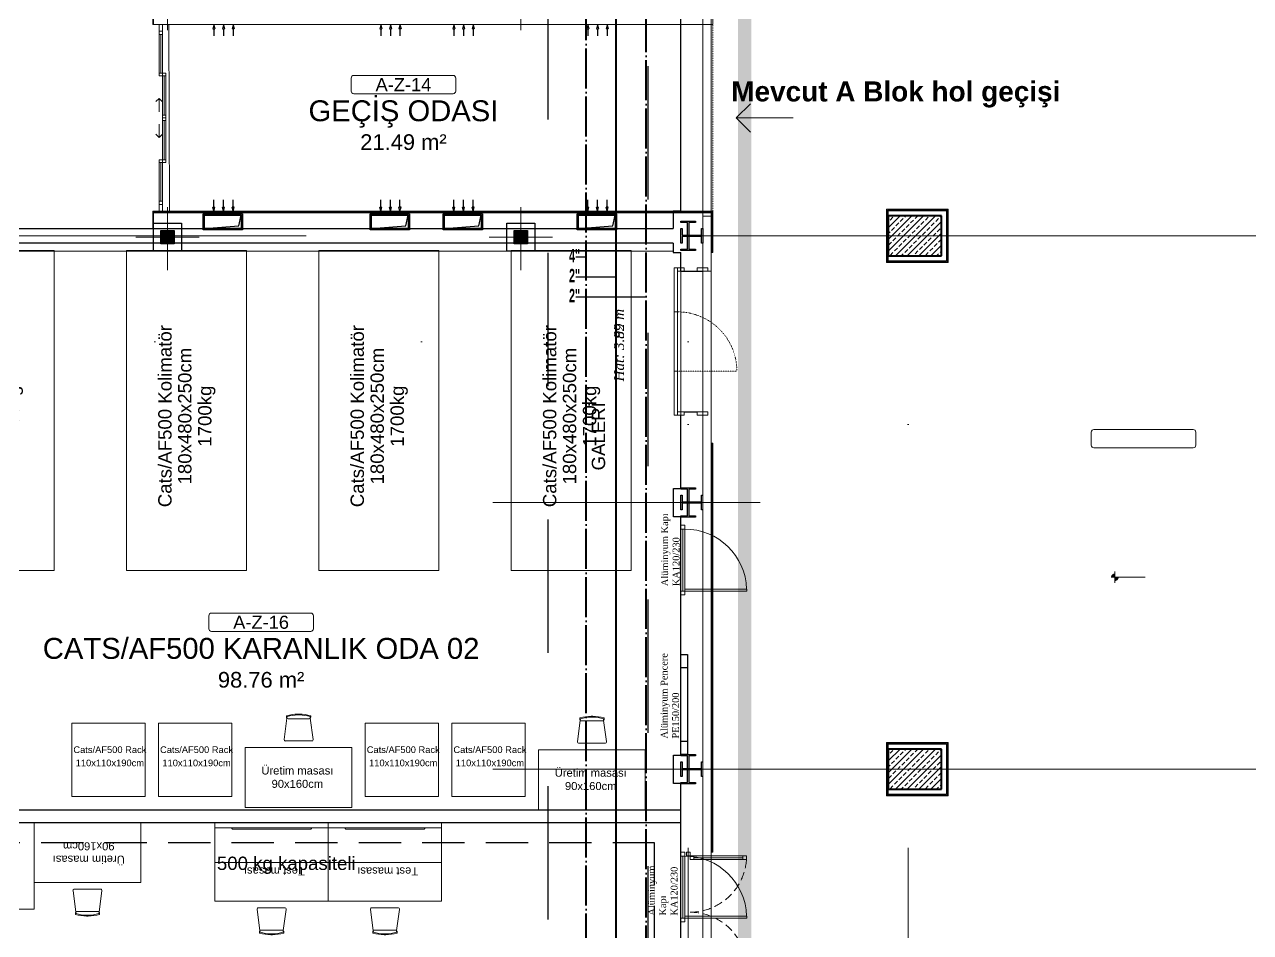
# Model space of a CAD drawing. Header units: centimetres. Extents: x 405464 to 563355, y 50011 to 66875.
# Drawn here: x 515893 to 517732, y 52874 to 54236 of the extents above; entities that cross this region are included whole.
import ezdxf
from ezdxf.enums import TextEntityAlignment as Align

# ---------------------------------------------------------------- set-up
doc = ezdxf.new("R2010")
doc.units = ezdxf.units.CM
for name, pattern in [('DASHDOT', [25.4, 12.7, -6.35, 0, -6.35]), ('DASHED', [4, 2, -2]), ('DASHED2', [9.525, 6.35, -3.175]), ('DOT', [0.25, 0, -0.25]), ('HIDDEN', [9.525, 6.35, -3.175]), ('SOGUKSU1', [72, 60, -6, 0, -6])]:
    doc.linetypes.add(name, pattern=pattern)
doc.layers.get('0').update_dxf_attribs({"lineweight": 9})
doc.layers.add('-MH_Ad', color=1, linetype='Continuous', lineweight=9, true_color=0xff0000)
doc.layers.add('DV_alçıpanel_duvar_yeni', color=1, linetype='Continuous', lineweight=20, true_color=0xff0000)
for name, color, linetype, lineweight in [('0-KRCN-MİMARİ-220526', 8, 'Continuous', 9), ('0-KRCN-SHT-PROSES-BORU', 1, '0-Y_LINE', 40), ('0-KRCN-SHT-SOGUKSU', 141, 'SOGUKSU1', 40), ('0-MEK-SHT-YAZI-ÇAP-TEMSU', 81, 'Continuous', 30), ('A_Aks', 30, 'DASHDOT', 9), ('A_Asma Tavan Kot', 52, 'Continuous', 9), ('A_Betonarme', 6, 'Continuous', 40), ('A_Betonarme_Tarama', 254, 'Continuous', 9), ('A_celik', 1, 'Continuous', 25), ('A_Duvar-alçiplak', 3, 'Continuous', 30), ('A_Kaplama', 191, 'Continuous', 20), ('A_Pencere Doğrama-Ex', 140, 'Continuous', 15), ('A_Text', 51, 'Continuous', 9), ('D_Aluminyum', 140, 'Continuous', 18), ('D_Cam', 4, 'Continuous', 18), ('M00_Mahal_No$0$MH_Alan', 51, 'Continuous', 9), ('mevcutlar', 253, 'DOT', 9), ('MH_Alan', 51, 'Continuous', 9), ('TF_Cihaz', 20, 'Continuous', 13), ('TF_Mobilya', 142, 'Continuous', 9), ('YZ_Notlar', 20, 'Continuous', 9)]:
    doc.layers.add(name, color=color, linetype=linetype, lineweight=lineweight)
for name, color, linetype in [('_statik', 2, 'Continuous'), ('A_vinç', 1, 'Continuous'), ('alçıpan', 3, 'Continuous'), ('Em.K - FFU', 2, 'Continuous'), ('TF_Cihaz_yazı', 5, 'Continuous')]:
    doc.layers.add(name, color=color, linetype=linetype)
doc.styles.add('BORU', font='AGENCYR.TTF')
doc.styles.add('CAP', font='ARIALNB.TTF')
doc.styles.add('Kalin01', font='swissk.ttf')
doc.styles.add('Kalin02', font='arialbd.ttf')
doc.styles.add('M00_Mahal_No$0$Kalin01', font='swissk.ttf')
doc.styles.add('M00_Mahal_No$0$Normal', font='swiss.ttf')
doc.styles.add('MAHAL', font='swissc.ttf')
doc.styles.add('MP_KAPI_POZ', font='arial.ttf')
doc.styles.add('Normal', font='arial.ttf')
doc.styles.add('notlar', font='timesi.ttf')
doc.linetypes.add('0-Y_LINE', pattern='A,100,-0.5,["Y",BORU,S=9,R=0,X=0,Y=-4.5],-5', length=105.5)

# ---------------------------------------------------------------- blocks, each defined once
blk = doc.blocks.new('1_etap')
h = blk.add_hatch(color=8)
h.paths.add_polyline_path([(639.9, 1093.6, 0.414214), (634.2, 1087.9), (639.9, 1087.9)])
h.paths.add_polyline_path([(645.6, 1087.9), (639.9, 1087.9), (639.9, 1082.2, 0.414214)])
at = {"color": 8, "linetype": 'ByBlock', "lineweight": -2}
blk.add_lwpolyline([(604.6, 1305.7), (604.6, 1286.1, 0.414214), (608.5, 1282.1), (757.5, 1282.1, 0.414214), (761.4, 1286.1), (761.4, 1305.7, 0.414214), (757.5, 1309.6), (608.5, 1309.6, 0.414214)], format="xyb", close=True, dxfattribs=at)
at = {"color": 8}
for points in [[(634.2, 1087.9), (685.6, 1087.9)], [(639.9, 1096.5), (639.9, 1079.3)]]:
    blk.add_lwpolyline(points, dxfattribs=at)
at = {"layer": 'A_Aks', "color": 8, "ltscale": 100}
for p, q in [((0, -588.1), (0, 5067)), ((330, -588.1), (330, 5067)), ((0, 1600), (1911.9, 1600)), ((0, 1600), (1911.9, 1600)), ((0, 800), (1911.9, 800)), ((0, 800), (1911.9, 800))]:
    blk.add_line(p, q, dxfattribs=at)
at = {"layer": 'A_Betonarme', "color": 8}
for p, q in [((380, 1630), (300, 1630)), ((300, 1630), (300, 1570)), ((380, 1570), (380, 1630)), ((300, 1570), (380, 1570)), ((380, 830), (300, 830)), ((300, 830), (300, 770)), ((380, 770), (380, 830)), ((300, 770), (380, 770))]:
    blk.add_line(p, q, dxfattribs=at)
at = {"layer": 'A_Betonarme_Tarama', "color": 8, "linetype": 'Continuous'}
for p, q in [((300, 1630), (300, 1630)), ((300, 1612.3), (317.7, 1630)), ((300, 1594.6), (335.4, 1630)), ((300, 1576.9), (353.1, 1630)), ((300, 1621.1), (300.4, 1621.6)), ((302.7, 1623.8), (307.1, 1628.2)), ((310.7, 1570), (370.7, 1630)), ((311.5, 1614.9), (315.9, 1619.4)), ((318.1, 1621.6), (322.5, 1626)), ((324.8, 1628.2), (326.6, 1630)), ((328.4, 1570), (380, 1621.6)), ((333.6, 1619.4), (338, 1623.8)), ((340.2, 1626), (344.2, 1630)), ((349.1, 1617.2), (353.5, 1621.6)), ((355.7, 1623.8), (360.1, 1628.2)), ((364.5, 1614.9), (368.9, 1619.4)), ((371.2, 1621.6), (375.6, 1626)), ((377.8, 1628.2), (379.6, 1630)), ((300, 1603.4), (302.7, 1606.1)), ((304.9, 1608.3), (309.3, 1612.7)), ((313.7, 1599.5), (318.1, 1603.9)), ((320.3, 1606.1), (324.8, 1610.5)), ((327, 1612.7), (331.4, 1617.2)), ((329.2, 1597.3), (333.6, 1601.7)), ((335.8, 1603.9), (340.2, 1608.3)), ((342.4, 1610.5), (346.9, 1614.9)), ((346.1, 1570), (380, 1603.9)), ((351.3, 1601.7), (355.7, 1606.1)), ((357.9, 1608.3), (362.3, 1612.7)), ((366.7, 1599.5), (371.2, 1603.9)), ((373.4, 1606.1), (377.8, 1610.5)), ((380, 1612.7), (380, 1612.7)), ((300.4, 1586.2), (304.9, 1590.6)), ((307.1, 1592.8), (311.5, 1597.3)), ((309.3, 1577.4), (313.7, 1581.8)), ((315.9, 1584), (320.3, 1588.4)), ((322.5, 1590.6), (327, 1595.1)), ((331.4, 1581.8), (335.8, 1586.2)), ((338, 1588.4), (342.4, 1592.8)), ((344.6, 1595.1), (349.1, 1599.5)), ((346.9, 1579.6), (351.3, 1584)), ((353.5, 1586.2), (357.9, 1590.6)), ((360.1, 1592.8), (364.5, 1597.3)), ((362.3, 1577.4), (366.7, 1581.8)), ((363.8, 1570), (380, 1586.2)), ((368.9, 1584), (373.4, 1588.4)), ((375.6, 1590.6), (380, 1595.1)), ((302.7, 1570.7), (307.1, 1575.2)), ((319.6, 1570), (322.5, 1573)), ((324.8, 1575.2), (329.2, 1579.6)), ((337.3, 1570), (338, 1570.7)), ((340.2, 1573), (344.6, 1577.4)), ((355.7, 1570.7), (360.1, 1575.2)), ((372.6, 1570), (375.6, 1573)), ((377.8, 1575.2), (380, 1577.4)), ((300, 830), (300, 830)), ((300, 812.3), (317.7, 830)), ((300, 794.6), (335.4, 830)), ((300, 776.9), (353.1, 830)), ((302.7, 823.8), (307.1, 828.2)), ((310.7, 770), (370.7, 830)), ((324.8, 828.2), (326.6, 830)), ((340.2, 826), (344.2, 830)), ((355.7, 823.8), (360.1, 828.2)), ((377.8, 828.2), (379.6, 830)), ((300, 821.1), (300.4, 821.6)), ((304.9, 808.3), (309.3, 812.7)), ((311.5, 814.9), (315.9, 819.4)), ((318.1, 821.6), (322.5, 826)), ((320.3, 806.1), (324.8, 810.5)), ((327, 812.7), (331.4, 817.2)), ((328.4, 770), (380, 821.6)), ((333.6, 819.4), (338, 823.8)), ((342.4, 810.5), (346.9, 814.9)), ((349.1, 817.2), (353.5, 821.6)), ((357.9, 808.3), (362.3, 812.7)), ((364.5, 814.9), (368.9, 819.4)), ((371.2, 821.6), (375.6, 826)), ((373.4, 806.1), (377.8, 810.5)), ((380, 812.7), (380, 812.7)), ((300, 803.4), (302.7, 806.1)), ((307.1, 792.8), (311.5, 797.3)), ((313.7, 799.5), (318.1, 803.9)), ((322.5, 790.6), (327, 795.1)), ((329.2, 797.3), (333.6, 801.7)), ((335.8, 803.9), (340.2, 808.3)), ((338, 788.4), (342.4, 792.8)), ((344.6, 795.1), (349.1, 799.5)), ((346.1, 770), (380, 803.9)), ((351.3, 801.7), (355.7, 806.1)), ((360.1, 792.8), (364.5, 797.3)), ((366.7, 799.5), (371.2, 803.9)), ((375.6, 790.6), (380, 795.1)), ((300.4, 786.2), (304.9, 790.6)), ((302.7, 770.7), (307.1, 775.2)), ((309.3, 777.4), (313.7, 781.8)), ((315.9, 784), (320.3, 788.4)), ((319.6, 770), (322.5, 773)), ((324.8, 775.2), (329.2, 779.6)), ((331.4, 781.8), (335.8, 786.2)), ((340.2, 773), (344.6, 777.4)), ((346.9, 779.6), (351.3, 784)), ((353.5, 786.2), (357.9, 790.6)), ((355.7, 770.7), (360.1, 775.2)), ((362.3, 777.4), (366.7, 781.8)), ((363.8, 770), (380, 786.2)), ((368.9, 784), (373.4, 788.4)), ((372.6, 770), (375.6, 773)), ((377.8, 775.2), (380, 777.4)), ((337.3, 770), (338, 770.7))]:
    blk.add_line(p, q, dxfattribs=at)
at = {"layer": 'A_Duvar-alçiplak', "color": 8}
for p, q in [((-11, 1552), (-11, 1575)), ((-11, 1547), (22, 1547)), ((-6, 1547), (13.5, 1547)), ((-11, 1221.2), (-11, 1331)), ((-6, 1336), (13.5, 1336))]:
    blk.add_line(p, q, dxfattribs=at)
at = {"layer": 'A_Kaplama', "color": 8}
for p, q in [((22, 3019), (22, -22)), ((22, 3019), (22, 1547)), ((34.5, 3019), (34.5, -34.5)), ((34.5, 3019), (34.5, 1547)), ((22, 1629.5), (22, 675.5)), ((22, 1629.5), (34.5, 1629.5)), ((34.5, 1629.5), (34.5, 675.5)), ((22, 1547), (34.5, 1547))]:
    blk.add_line(p, q, dxfattribs=at)
at = {"layer": 'A_Pencere Doğrama-Ex', "color": 8}
for p, q in [((-21, 1331), (-21, 1552)), ((-21, 1552), (-16, 1552)), ((-6, 1552), (-16, 1552)), ((-16, 1552), (-16, 1547)), ((-16, 1552), (-16, 1331)), ((-16, 1547), (-6, 1547)), ((-6, 1547), (-6, 1552)), ((29.5, 1552), (13.5, 1552)), ((13.5, 1552), (13.5, 1547)), ((13.5, 1547), (29.5, 1547)), ((29.5, 1547), (29.5, 1552)), ((-21, 1486), (-16, 1486)), ((-21, 1397), (-16, 1397)), ((-16, 1331), (-21, 1331)), ((-6, 1336), (-16, 1336)), ((-16, 1336), (-16, 1331)), ((-16, 1331), (-6, 1331)), ((-6, 1331), (-6, 1336)), ((13.5, 1336), (29.5, 1336)), ((13.5, 1331), (13.5, 1336)), ((29.5, 1331), (13.5, 1331)), ((29.5, 1336), (29.5, 1331))]:
    blk.add_line(p, q, dxfattribs=at)
at = {"layer": 'D_Aluminyum', "color": 8}
for p, q in [((-2.8, 675.5), (-2.8, 670)), ((2.8, 675.5), (-2.8, 675.5)), ((-2.8, 670), (2.8, 670)), ((2.8, 670), (2.8, 675.5)), ((2.8, 670), (8.2, 670)), ((2.8, 664.5), (2.8, 670)), ((8.2, 664.5), (2.8, 664.5)), ((8.2, 670), (8.2, 664.5)), ((87.4, 670), (81.9, 670)), ((81.9, 670), (81.9, 664.5)), ((81.9, 664.5), (87.4, 664.5)), ((87.4, 664.5), (87.4, 670))]:
    blk.add_line(p, q, dxfattribs=at)
at = {"layer": 'D_Aluminyum', "color": 8, "linetype": 'DASHED2', "ltscale": 2}
for centre, start, end in [((2.8, 670.3), 270, 356.2827), ((2.8, 500.6), 3.7173, 90)]:
    blk.add_arc(centre, 84.8, start, end, dxfattribs=at)
at = {"layer": 'D_Cam', "color": 8}
for p, q in [((8.2, 670), (81.9, 670)), ((81.9, 667.2), (8.2, 667.2)), ((8.2, 664.5), (81.9, 664.5))]:
    blk.add_line(p, q, dxfattribs=at)
at = {"layer": 'DV_alçıpanel_duvar_yeni', "color": 8}
for p, q in [((37, 1917), (37, 3019)), ((-11, 1917), (37, 1917)), ((-11, 1637), (37, 1637)), ((37, 1637), (37, 1575)), ((390, 1640), (297.5, 1640)), ((297.5, 1640), (297.5, 1560)), ((388.7, 1638.8), (298.7, 1638.8)), ((298.7, 1638.8), (298.7, 1561.2)), ((387.5, 1637.5), (300, 1637.5)), ((300, 1637.5), (300, 1562.5)), ((387.5, 1562.5), (387.5, 1637.5)), ((388.7, 1561.2), (388.7, 1638.8)), ((390, 1560), (390, 1640)), ((-11, 1635.8), (35.7, 1635.8)), ((-11, 1634.5), (34.5, 1634.5)), ((34.5, 1634.5), (34.5, 1575)), ((35.7, 1635.8), (35.7, 1575)), ((37, 1575), (34.5, 1575)), ((297.5, 1560), (390, 1560)), ((298.7, 1561.2), (388.7, 1561.2)), ((300, 1562.5), (387.5, 1562.5)), ((34.5, 1289), (34.5, 675.5)), ((34.5, 1289), (37, 1289)), ((35.7, 1289), (35.7, 675.5)), ((37, 1289), (37, 675.5)), ((390, 840), (297.5, 840)), ((297.5, 840), (297.5, 760)), ((388.7, 838.8), (298.7, 838.8)), ((298.7, 838.8), (298.7, 761.2)), ((387.5, 837.5), (300, 837.5)), ((300, 837.5), (300, 762.5)), ((387.5, 762.5), (387.5, 837.5)), ((388.7, 761.2), (388.7, 838.8)), ((390, 760), (390, 840)), ((297.5, 760), (390, 760)), ((298.7, 761.2), (388.7, 761.2)), ((300, 762.5), (387.5, 762.5)), ((37, 675.5), (34.5, 675.5))]:
    blk.add_line(p, q, dxfattribs=at)
at = {"layer": 'DV_alçıpanel_duvar_yeni', "color": 8, "linetype": 'DOT'}
blk.add_line((37, 1917), (37, 1637), dxfattribs=at)
at = {"layer": 'YZ_Notlar', "color": 8}
for p, q in [((72.1, 1777), (93.4, 1798.2)), ((157.5, 1777), (72.1, 1777)), ((72.1, 1777), (93.4, 1755.8))]:
    blk.add_line(p, q, dxfattribs=at)
at = {"color": 8, "linetype": 'ByBlock', "lineweight": -2}
for tag, height, style, p in [('MAHALNO', 15.7, 'M00_Mahal_No$0$Kalin01', (-1403.5, 5183, -22.7)), ('MAHALADI', 25.1, 'M00_Mahal_No$0$Normal', (-1403.5, 5151.6, -22.7)), ('MAHALNO', 9.8, 'M00_Mahal_No$0$Kalin01', (-1049.8, 5038.2)), ('MAHALADI', 15.7, 'M00_Mahal_No$0$Normal', (-1049.8, 5018.6)), ('MAHALNO', 19.6, 'M00_Mahal_No$0$Kalin01', (585.2, 4515.9)), ('MAHALADI', 31.4, 'M00_Mahal_No$0$Normal', (585.2, 4476.7)), ('MAHALNO', 19.6, 'M00_Mahal_No$0$Kalin01', (543.6, 3917.9)), ('MAHALADI', 31.4, 'M00_Mahal_No$0$Normal', (543.6, 3878.7)), ('MAHALNO', 19.6, 'M00_Mahal_No$0$Kalin01', (175.4, 3438.2)), ('MAHALADI', 31.4, 'M00_Mahal_No$0$Normal', (175.4, 3399)), ('MAHALNO', 15.7, 'M00_Mahal_No$0$Kalin01', (662.5, 3278.7)), ('MAHALADI', 25.1, 'M00_Mahal_No$0$Normal', (662.5, 3247.3)), ('MAHALNO', 9.8, 'M00_Mahal_No$0$Kalin01', (928.4, 2524.9)), ('MAHALADI', 15.7, 'M00_Mahal_No$0$Normal', (928.4, 2505.3)), ('MAHALNO', 19.6, 'M00_Mahal_No$0$Kalin01', (683, 1295.9)), ('MAHALADI', 31.4, 'M00_Mahal_No$0$Normal', (683, 1256.7))]:
    blk.add_attdef(tag, text='', height=height, dxfattribs=dict(at, style=style)).set_placement(p, align=Align.MIDDLE_CENTER)
at = {"layer": 'A_Pencere Doğrama-Ex', "color": 8, "style": 'MAHAL'}
for p in [(163.4, 4608.5), (585.7, 4362.5), (584.1, 3781.1), (404.7, 3207), (477.6, 2356.8), (647.1, 1093.3), (160.8, 91.1)]:
    blk.add_attdef('KOT', p, '', height=10, dxfattribs=at)
at = {"layer": 'M00_Mahal_No$0$MH_Alan', "color": 8, "style": 'M00_Mahal_No$0$Normal'}
for height, p in [(25.1, (-1403.5, 5114, -22.7)), (15.7, (-1049.8, 4995.1)), (31.4, (585.2, 4429.6)), (31.4, (543.6, 3831.7)), (31.4, (175.4, 3351.9)), (25.1, (662.5, 3209.7)), (15.7, (928.4, 2481.8)), (31.4, (683, 1209.6))]:
    blk.add_attdef('ALAN', text='', height=height, dxfattribs=at).set_placement(p, align=Align.MIDDLE_CENTER)
at = {"layer": 'YZ_Notlar', "color": 8, "style": 'Kalin02'}
blk.add_text('Mevcut A Blok hol geçişi', height=30, dxfattribs=at).set_placement((311.4, 1816.7), align=Align.MIDDLE_CENTER)
blk = doc.blocks.new('a_aks')
at = {"layer": 'A_Aks', "color": 8, "ltscale": 200}
for p, q in [((11730, 5308), (11730, -831.1)), ((12130, 5308), (12130, -831.1)), ((12530, 5308), (12530, -831.1)), ((-743.4, 1657), (12633.6, 1657)), ((12237.1, 1257), (12637.8, 1257)), ((12237.1, 857), (12637.8, 857))]:
    blk.add_line(p, q, dxfattribs=at)
blk = doc.blocks.new('mimari_yeni_durum')
at = {"color": 8, "ltscale": 10}
for points in [[(12524.8, 1217.1), (12524.8, 1223), (12519, 1223), (12519, 1217.1)], [(12521.9, 1124.2), (12521.9, 1217.1), (12524.8, 1217.1), (12524.8, 1124.2)], [(12524.8, 1124.2), (12524.8, 1118.4), (12519, 1118.4), (12519, 1124.2)], [(12524.8, 726.6), (12524.8, 732.5), (12519, 732.5), (12519, 726.6)], [(12521.9, 633.7), (12521.9, 726.6), (12524.8, 726.6), (12524.8, 633.7)], [(12524.8, 633.7), (12524.8, 627.9), (12519, 627.9), (12519, 633.7)]]:
    blk.add_lwpolyline(points, close=True, dxfattribs=at)
for points in [[(12524.8, 1127.1), (12617.7, 1127.1), (12617.7, 1124.2), (12524.8, 1124.2)], [(12524.8, 636.6), (12617.7, 636.6), (12617.7, 633.7), (12524.8, 633.7)]]:
    blk.add_lwpolyline(points, dxfattribs=at)
for centre in [(12524.8, 1124.2), (12524.8, 633.7)]:
    blk.add_arc(centre, 92.9, 1.7908, 90, dxfattribs=at)
at = {"layer": 'A_celik', "color": 8}
for p, q in [((12519, 1646), (12519, 1668)), ((12519, 1668), (12521, 1668)), ((12519, 1646), (12519, 1668)), ((12519, 1668), (12521, 1668)), ((12521, 1668), (12521, 1658)), ((12521, 1668), (12521, 1658)), ((12521, 1658), (12550, 1658)), ((12521, 1658), (12550, 1658)), ((12550, 1656), (12521, 1656)), ((12521, 1656), (12521, 1646)), ((12550, 1656), (12521, 1656)), ((12521, 1656), (12521, 1646)), ((12550, 1658), (12550, 1668)), ((12550, 1668), (12552, 1668)), ((12550, 1658), (12550, 1668)), ((12550, 1668), (12552, 1668)), ((12550, 1646), (12550, 1656)), ((12550, 1646), (12550, 1656)), ((12552, 1668), (12552, 1646)), ((12521, 1646), (12519, 1646)), ((12521, 1646), (12519, 1646)), ((12552, 1646), (12550, 1646)), ((12552, 1646), (12550, 1646)), ((12519, 1246), (12519, 1268)), ((12519, 1268), (12521, 1268)), ((12521, 1268), (12521, 1258)), ((12521, 1258), (12550, 1258)), ((12550, 1256), (12521, 1256)), ((12521, 1256), (12521, 1246)), ((12550, 1258), (12550, 1268)), ((12550, 1268), (12552, 1268)), ((12550, 1246), (12550, 1256)), ((12521, 1246), (12519, 1246)), ((12552, 1246), (12550, 1246)), ((12519, 846), (12519, 868)), ((12519, 868), (12521, 868)), ((12521, 868), (12521, 858)), ((12550, 858), (12550, 868)), ((12550, 868), (12552, 868)), ((12521, 846), (12519, 846)), ((12521, 858), (12550, 858)), ((12550, 856), (12521, 856)), ((12521, 856), (12521, 846)), ((12550, 846), (12550, 856)), ((12552, 846), (12550, 846))]:
    blk.add_line(p, q, dxfattribs=at)
for points in [[(12519, 1679), (12541, 1679), (12541, 1677), (12531, 1677), (12531, 1637), (12541, 1637), (12541, 1635), (12519, 1635), (12519, 1637), (12529, 1637), (12529, 1677), (12519, 1677), (12519, 1679)], [(12519, 1679), (12541, 1679), (12541, 1677), (12531, 1677), (12531, 1637), (12541, 1637), (12541, 1635), (12519, 1635), (12519, 1637), (12529, 1637), (12529, 1677), (12519, 1677), (12519, 1679)], [(12519, 1279), (12541, 1279), (12541, 1277), (12531, 1277), (12531, 1237), (12541, 1237), (12541, 1235), (12519, 1235), (12519, 1237), (12529, 1237), (12529, 1277), (12519, 1277), (12519, 1279)], [(12519, 879), (12541, 879), (12541, 877), (12531, 877), (12531, 837), (12541, 837), (12541, 835), (12519, 835), (12519, 837), (12529, 837), (12529, 877), (12519, 877), (12519, 879)]]:
    blk.add_lwpolyline(points, dxfattribs=at)
at = {"layer": 'A_Duvar-alçiplak', "color": 8}
for p, q in [((11357.5, 1668), (12507.5, 1668)), ((11357.5, 1668), (12507.5, 1668)), ((12507.5, 1646), (11357.5, 1646)), ((12507.5, 1646), (11357.5, 1646)), ((12519, 1604), (12519, 1632)), ((12519, 1609), (12519, 1632)), ((12519, 1604), (12552, 1604)), ((12524, 1604), (12543.5, 1604)), ((12519, 1278.2), (12519, 1388)), ((12524, 1393), (12543.5, 1393)), ((12519, 878.2), (12519, 1235.7))]:
    blk.add_line(p, q, dxfattribs=at)
at = {"layer": 'A_Duvar-alçiplak', "color": 8, "linetype": 'ByBlock'}
for p, q in [((11339, 796), (12519, 796)), ((11339, 777), (12519, 777))]:
    blk.add_line(p, q, dxfattribs=at)
at = {"layer": 'A_Duvar-alçiplak', "color": 8}
for points in [[(12519, 1694), (12519, 2035.7), (12508, 2035.7), (12508, 2078.2), (12519, 2078.2), (12519, 2435.7), (12508, 2435.7), (12508, 2478.2), (12519, 2478.2), (12519, 2594)], [(12519, 1694), (12519, 2035.7), (12508, 2035.7), (12508, 2078.2), (12519, 2078.2), (12519, 2435.7), (12508, 2435.7), (12508, 2478.2), (12519, 2478.2), (12519, 2594)], [(12519, 1694), (12507.5, 1694), (12507.5, 1668)], [(12519, 1694), (12507.5, 1694), (12507.5, 1668)], [(12507.5, 1646), (12507.5, 1632), (12519, 1632)], [(12507.5, 1646), (12507.5, 1632), (12519, 1632)], [(12519, 1235.7), (12508, 1235.7), (12508, 1278.2), (12519, 1278.2)], [(12519, 835.7), (12508, 835.7), (12508, 878.2), (12519, 878.2)], [(12519, 88), (12519, 435.8), (12508, 435.8), (12508, 478.2), (12519, 478.2), (12519, 835.7)]]:
    blk.add_lwpolyline(points, dxfattribs=at)
at = {"layer": 'A_Kaplama', "color": 8}
blk.add_line((12552, 1604), (12564.5, 1604), dxfattribs=at)
at = {"layer": 'A_Pencere Doğrama-Ex', "color": 8}
for p, q in [((12509, 1543), (12514, 1543)), ((12509, 1454), (12514, 1454))]:
    blk.add_line(p, q, dxfattribs=at)
at = {"layer": 'A_Pencere Doğrama-Ex', "color": 8, "linetype": 'DOT'}
blk.add_line((12514, 1454), (12603, 1454), dxfattribs=at)
at = {"layer": 'A_Pencere Doğrama-Ex', "color": 8}
blk.add_lwpolyline([(12514, 1609), (12514, 1388), (12509, 1388), (12509, 1609), (12514, 1609)], dxfattribs=at)
for points in [[(12514, 1604), (12524, 1604), (12524, 1609), (12514, 1609)], [(12543.5, 1604), (12559.5, 1604), (12559.5, 1609), (12543.5, 1609)], [(12514, 1388), (12524, 1388), (12524, 1393), (12514, 1393)], [(12543.5, 1393), (12559.5, 1393), (12559.5, 1388), (12543.5, 1388)]]:
    blk.add_lwpolyline(points, close=True, dxfattribs=at)
at = {"layer": 'A_Pencere Doğrama-Ex', "color": 8, "linetype": 'DOT'}
blk.add_arc((12514, 1454), 89, 0, 90, dxfattribs=at)
at = {"layer": 'alçıpan', "color": 8}
blk.add_lwpolyline([(12519, 879), (12519, 1029), (12529, 1029), (12529, 879), (12519, 879)], dxfattribs=at)
for points in [[(12519, 1009), (12519, 1029), (12529, 1029), (12529, 1009)], [(12519, 879), (12519, 899), (12529, 899), (12529, 879)]]:
    blk.add_lwpolyline(points, close=True, dxfattribs=at)
at = {"layer": 'A_Aks', "color": 8}
blk.add_blockref('a_aks', (0, 0), dxfattribs=at)
at = {"layer": 'A_Asma Tavan Kot', "color": 8, "style": 'notlar'}
blk.add_text('Hat: 3.92 m', height=15, rotation=90, dxfattribs=at).set_placement((12433.7, 1438.6))
at = {"layer": 'A_Text', "color": 8, "linetype": 'ByBlock', "char_height": 10.29, "attachment_point": 1, "rotation": 90, "style": 'notlar'}
for s, width, insert in [('{\\fTimes New Roman|b0|i0|c162|p18;Alüminyum Kapı KA120/230}', 114.663, (12489.6, 1131.6)), ('{\\fTimes New Roman|b0|i0|c162|p18;Alüminyum Pencere\\PPE150/200}', 138.059, (12488.7, 902.9)), ('{\\fTimes New Roman|b0|i0|c162|p18;Alüminyum Kapı\\PKA120/230}', 84.068, (12469.5, 637.3))]:
    blk.add_mtext_dynamic_manual_height_columns(s, width=width, gutter_width=100, heights=[0], dxfattribs=dict(at, insert=insert))
at = {"layer": 'mevcutlar', "color": 8, "linetype": 'ByBlock', "style": 'notlar'}
blk.add_text('Hat: 3.89 m', height=15, rotation=90, dxfattribs=at).set_placement((12433.7, 1438.6))
blk = doc.blocks.new('sandalye')
at = {"color": 8, "linetype": 'Continuous'}
for p, q in [((-24, 217), (-341, 175)), ((0, -196), (0, 196)), ((-356, 181), (-379, 181)), ((-366, 172), (-341, 175)), ((-341, 175), (-366, 172)), ((-333, -158), (-333, 158)), ((-333, 158), (-333, -158)), ((-379, -181), (-356, -181)), ((-341, -175), (-366, -172)), ((-366, -172), (-341, -175)), ((-341, -175), (-24, -217))]:
    blk.add_line(p, q, dxfattribs=at)
at = {"color": 8, "linetype": 'HIDDEN', "ltscale": 5}
blk.add_line((-403, 12), (-403, -12), dxfattribs=at)
at = {"color": 8, "linetype": 'Continuous'}
for centre, radius, start, end in [((-21, 196), 21.5, 360, 97.624), ((276, 0), 679, 164.5563, 178.9655), ((222, 0), 613, 163.7398, 178.854), ((222, 0), 613, 163.7398, 178.854), ((-356, 158), 23, 48.6707, 90), ((-356, 158), 23, 0, 48.6707), ((-356, 158), 23, 0, 48.6707), ((276, 0), 679, 181.0345, 195.4437), ((222, 0), 613, 181.146, 196.2602), ((222, 0), 613, 181.146, 196.2602), ((-356, -158), 23, 270, 311.3293), ((-356, -158), 23, 311.3293, 360), ((-356, -158), 23, 311.3293, 360), ((-21, -196), 21.5, 262.376, 0)]:
    blk.add_arc(centre, radius, start, end, dxfattribs=at)
at = {"color": 8, "linetype": 'HIDDEN', "ltscale": 5}
for centre, radius, start, end in [((276, 0), 679, 178.9655, 181.0345), ((276, 0), 679, 178.9655, 181.0345), ((222, 0), 613, 178.854, 181.146), ((222, 0), 613, 178.854, 181.146)]:
    blk.add_arc(centre, radius, start, end, dxfattribs=at)
blk = doc.blocks.new('kar_o_2_yp')
at = {"color": 8}
for points in [[(10190.2, 720), (10190.2, 712), (10360.2, 712), (10360.2, 720)], [(10360.2, 720), (10360.2, 712), (10530.2, 712), (10530.2, 720)]]:
    blk.add_lwpolyline(points, close=True, dxfattribs=at)
at = {"color": 8, "ltscale": 40}
for points in [[(10215.2, 712), (10215.2, 712, 0.414214), (10217.2, 710), (10333.2, 710, 0.414214), (10335.2, 712), (10335.2, 712), (10360.2, 712), (10360.2, 602), (10190.2, 602), (10190.2, 712)], [(10385.2, 712), (10385.2, 712, 0.414214), (10387.2, 710), (10503.2, 710, 0.414214), (10505.2, 712), (10505.2, 712), (10530.2, 712), (10530.2, 602), (10360.2, 602), (10360.2, 712)]]:
    blk.add_lwpolyline(points, format="xyb", close=True, dxfattribs=at)
for points in [[(10360.2, 660), (10190.2, 660)], [(10530.2, 660), (10360.2, 660)]]:
    blk.add_lwpolyline(points, dxfattribs=at)
at = {"layer": 'TF_Cihaz', "color": 8}
for points in [[(10203.3, 2427), (10313.3, 2427), (10313.3, 2537), (10203.3, 2537)], [(10793.3, 2307), (10793.3, 2487), (10313.3, 2487), (10313.3, 2307)], [(9708, 2275.9), (9818, 2275.9), (9818, 2385.9), (9708, 2385.9)], [(10793.3, 2029), (10793.3, 2209), (10313.3, 2209), (10313.3, 2029)], [(10180.4, 1979), (10290.4, 1979), (10290.4, 2089), (10180.4, 2089)], [(9949, 1578.2), (9769, 1578.2), (9769, 1098.2), (9949, 1098.2)], [(10237.6, 1578.2), (10057.6, 1578.2), (10057.6, 1098.2), (10237.6, 1098.2)], [(10526.1, 1578.2), (10346.1, 1578.2), (10346.1, 1098.2), (10526.1, 1098.2)], [(10814.7, 1578.2), (10634.7, 1578.2), (10634.7, 1098.2), (10814.7, 1098.2)], [(9975.7, 759), (10085.7, 759), (10085.7, 869), (9975.7, 869)], [(10105.7, 759), (10215.7, 759), (10215.7, 869), (10105.7, 869)], [(10415.7, 759), (10525.7, 759), (10525.7, 869), (10415.7, 869)], [(10545.7, 759), (10655.7, 759), (10655.7, 869), (10545.7, 869)], [(9919, 590), (9919, 720), (9689, 720), (9689, 590)], [(10099, 231), (10209, 231), (10209, 341), (10099, 341)], [(10369, 231), (10479, 231), (10479, 341), (10369, 341)], [(10209, 51), (10209, 231), (9729, 231), (9729, 51)], [(10849, 51), (10849, 231), (10369, 231), (10369, 51)]]:
    blk.add_lwpolyline(points, close=True, dxfattribs=at)
at = {"layer": 'TF_Mobilya', "color": 8}
for points in [[(9951.7, 2537), (9951.7, 2447), (10111.7, 2447), (10111.7, 2537)], [(10100, 1942), (10100, 2032), (9940, 2032), (9940, 1942)], [(10395.7, 742.3), (10395.7, 832.3), (10235.7, 832.3), (10235.7, 742.3)], [(10835.7, 739), (10835.7, 829), (10675.7, 829), (10675.7, 739)], [(9919, 720), (9919, 630), (10079, 630), (10079, 720)]]:
    blk.add_lwpolyline(points, close=True, dxfattribs=at)
at = {"color": 8}
for p, xscale, yscale, zscale, rotation in [((10031.7, 2437), -0.1000000000000001, 0.1000000000000001, 0.1, 269.9999999999999), ((10020, 2042), -0.1000000000000001, 0.1000000000000001, 0.1, 90), ((10315.7, 842.3), -0.1000000000000001, 0.1000000000000001, 0.1, 90), ((10755.7, 839), -0.1000000000000001, 0.1000000000000001, 0.1, 90), ((9999, 620), -0.1000000000000001, 0.1000000000000001, 0.1, 269.9999999999999), ((10275.2, 592), 0.1000000000000003, 0.1000000000000003, 0.1000000000000003, 90.00000000000001), ((10445.2, 592), 0.1000000000000003, 0.1000000000000003, 0.1000000000000003, 90.00000000000001)]:
    blk.add_blockref('sandalye', p, dxfattribs=dict(at, xscale=xscale, yscale=yscale, zscale=zscale, rotation=rotation))
at = {"color": 8, "style": 'MP_KAPI_POZ'}
for p in [(10324.9, 652.6), (10494.9, 652.6)]:
    blk.add_text('Test masası', height=12, rotation=180, dxfattribs=at).set_placement(p)
at = {"layer": 'TF_Cihaz_yazı', "color": 8, "style": 'MP_KAPI_POZ'}
for s, height, p in [('Cats/AF500 Rack', 10, (10260.2, 2497.2)), ('110x110x190cm', 10, (10260.2, 2477.4)), ('Cats/AF500 Kolimatör', 20, (10544.7, 2429.5)), ('180x480x250cm', 20, (10544.7, 2399.7)), ('1700kg', 20, (10544.7, 2369.7)), ('Cats/AF500 Rack', 10, (9764.8, 2346.1)), ('110x110x190cm', 10, (9764.8, 2326.3)), ('Cats/AF500 Kolimatör', 20, (10544.7, 2151.5)), ('180x480x250cm', 20, (10544.7, 2121.7)), ('1700kg', 20, (10544.7, 2091.7)), ('Cats/AF500 Rack', 10, (10237.3, 2049.2)), ('110x110x190cm', 10, (10237.3, 2029.4)), ('Cats/AF500 Rack', 10, (10032.6, 829.2)), ('Cats/AF500 Rack', 10, (10162.6, 829.2)), ('Cats/AF500 Rack', 10, (10472.6, 829.2)), ('Cats/AF500 Rack', 10, (10602.6, 829.2)), ('110x110x190cm', 10, (10032.6, 809.4)), ('110x110x190cm', 10, (10162.6, 809.4)), ('110x110x190cm', 10, (10472.6, 809.4)), ('110x110x190cm', 10, (10602.6, 809.4)), ('ASELPOD Kolimatör 3/4', 10, (9802.3, 673.8)), ('130x230x145cm', 10, (9802.3, 653.9)), ('1200kg', 10, (9802.3, 633.9)), ('Rack', 20, (10153.6, 299.8)), ('Rack', 20, (10423.6, 299.8)), ('110x110cm', 10, (10153.6, 274.9)), ('110x110cm', 10, (10423.6, 274.9)), ('ASELPOD Kolimatör 1/2', 10, (9960.4, 153.9)), ('ASELPOD Kolimatör 1/2', 10, (10600.4, 153.9)), ('180x480x250cm', 10, (9960.4, 134.1)), ('180x480x250cm', 10, (10600.4, 134.1)), ('1700kg', 10, (9960.4, 114.1)), ('1700kg', 10, (10600.4, 114.1))]:
    blk.add_text(s, height=height, dxfattribs=at).set_placement(p, align=Align.MIDDLE_CENTER)
for s, p in [('Cats/AF500 Kolimatör', (9826.5, 1329.6)), ('Cats/AF500 Kolimatör', (10115.1, 1329.6)), ('Cats/AF500 Kolimatör', (10403.6, 1329.6)), ('Cats/AF500 Kolimatör', (10692.2, 1329.6)), ('180x480x250cm', (9856.3, 1329.6)), ('180x480x250cm', (10144.9, 1329.6)), ('180x480x250cm', (10433.5, 1329.6)), ('180x480x250cm', (10722, 1329.6)), ('1700kg', (9886.3, 1329.6)), ('1700kg', (10174.9, 1329.6)), ('1700kg', (10463.5, 1329.6)), ('1700kg', (10752, 1329.6))]:
    blk.add_text(s, height=20, rotation=90, dxfattribs=at).set_placement(p, align=Align.MIDDLE_CENTER)
at = {"layer": 'TF_Mobilya', "color": 8, "style": 'MP_KAPI_POZ'}
for s, p in [('90x160cm', (10033.6, 2501.3)), ('Üretim masası', (10033.6, 2481.3)), ('90x160cm', (10000.9, 684.3)), ('Üretim masası', (10000.9, 664.3))]:
    blk.add_text(s, height=12, rotation=180, dxfattribs=at).set_placement(p, align=Align.MIDDLE_CENTER)
for s, p in [('Üretim masası', (10018.1, 1997.7)), ('90x160cm', (10018.1, 1977.7)), ('Üretim masası', (10313.8, 798)), ('Üretim masası', (10753.8, 794.7)), ('90x160cm', (10313.8, 778)), ('90x160cm', (10753.8, 774.7))]:
    blk.add_text(s, height=12, dxfattribs=at).set_placement(p, align=Align.MIDDLE_CENTER)
blk = doc.blocks.new('M00_Mahal_No$0$MHL')
at = {"color": 0, "linetype": 'ByBlock', "lineweight": -2}
blk.add_lwpolyline([(-100, -5), (-100, -30, 0.414214), (-95, -35), (95, -35, 0.414214), (100, -30), (100, -5, 0.414214), (95, 0), (-95, 0, 0.414214)], format="xyb", close=True, dxfattribs=at)
for tag, height, style, p in [('MAHALNO', 25, 'M00_Mahal_No$0$Kalin01', (0, -17.5)), ('MAHALADI', 40, 'M00_Mahal_No$0$Normal', (0, -67.5))]:
    blk.add_attdef(tag, text='', height=height, dxfattribs=dict(at, style=style)).set_placement(p, align=Align.MIDDLE_CENTER)
at = {"layer": 'M00_Mahal_No$0$MH_Alan', "style": 'M00_Mahal_No$0$Normal'}
blk.add_attdef('ALAN', text='', height=40, dxfattribs=at).set_placement((0, -127.5), align=Align.MIDDLE_CENTER)
blk = doc.blocks.new('A$C17b1b0ad')
at = {"layer": 'MH_Alan', "color": 8}
for points in [[(11750.9, 1974), (12519, 1974), (12519, 1694), (11752.1, 1694)], [(11339, 796), (11339, 1620), (11357.5, 1620), (11357.5, 1634), (12507.5, 1634), (12507.5, 1632), (12519, 1632), (12519, 1278.2), (12508, 1278.2), (12508, 1235.7), (12519, 1235.7), (12519, 878.2), (12508, 878.2), (12508, 835.7), (12519, 835.7), (12519, 796)], [(11077, 777), (12519, 777), (12519, 478.2), (12508, 478.2), (12508, 435.8), (12519, 435.8), (12519, 88), (12509, 88), (12509, 77), (12151, 77), (12151, 88), (12109, 88), (12109, 77), (11751, 77), (11751, 88), (11709, 88), (11709, 77), (11351, 77), (11351, 88), (11309, 88), (11309, 77), (11077, 77)]]:
    blk.add_lwpolyline(points, close=True, dxfattribs=at)
at = {"layer": '-MH_Ad', "color": 8}
ref = blk.add_blockref('M00_Mahal_No$0$MHL', (12102.9, 1897.7), dxfattribs=dict(at, xscale=0.7839999999999999, yscale=0.7839999999999999, zscale=0.7839999999999999))
ref.add_attrib('MAHALNO', 'A-Z-14', dxfattribs={"layer": '0', "color": 0, "linetype": 'ByBlock', "lineweight": -2, "height": 19.6, "style": 'M00_Mahal_No$0$Kalin01'}).set_placement((12102.9, 1883.9), align=Align.MIDDLE_CENTER)
ref.add_attrib('MAHALADI', 'GEÇİŞ ODASI', dxfattribs={"layer": '0', "color": 0, "linetype": 'ByBlock', "lineweight": -2, "height": 31.36, "style": 'M00_Mahal_No$0$Normal'}).set_placement((12102.9, 1844.7), align=Align.MIDDLE_CENTER)
ref.add_attrib('ALAN', '21.49 m²', dxfattribs={"layer": 'M00_Mahal_No$0$MH_Alan', "height": 23.52, "style": 'M00_Mahal_No$0$Normal'}).set_placement((12102.9, 1797.7), align=Align.MIDDLE_CENTER)
ref = blk.add_blockref('M00_Mahal_No$0$MHL', (11889.4, 1091.1), dxfattribs=dict(at, xscale=0.7839999999999999, yscale=0.7839999999999999, zscale=0.7839999999999999))
ref.add_attrib('MAHALNO', 'A-Z-16', dxfattribs={"layer": '0', "color": 0, "linetype": 'ByBlock', "lineweight": -2, "height": 19.6, "style": 'M00_Mahal_No$0$Kalin01'}).set_placement((11889.4, 1077.4), align=Align.MIDDLE_CENTER)
ref.add_attrib('MAHALADI', 'CATS/AF500 KARANLIK ODA 02', dxfattribs={"layer": '0', "color": 0, "linetype": 'ByBlock', "lineweight": -2, "height": 31.36, "style": 'M00_Mahal_No$0$Normal'}).set_placement((11889.4, 1038.2), align=Align.MIDDLE_CENTER)
ref.add_attrib('ALAN', '98.76 m²', dxfattribs={"layer": 'M00_Mahal_No$0$MH_Alan', "height": 23.52, "style": 'M00_Mahal_No$0$Normal'}).set_placement((11889.4, 991.1), align=Align.MIDDLE_CENTER)
blk = doc.blocks.new('statik_temel_kalıp')
at = {"layer": '_statik', "color": 4, "linetype": 'DASHED', "ltscale": 100}
for p, q in [((-60, -4745.5), (-60, -54.5)), ((-210, -4625.5), (-210, -204.5))]:
    blk.add_line(p, q, dxfattribs=at)
at = {"layer": '_statik', "color": 4, "linetype": 'DASHED', "ltscale": 100, "style": 'Kalin01'}
blk.add_text('GALERİ', height=20, rotation=90, dxfattribs=at).set_placement((-124.6, -3551.9))
blk = doc.blocks.new('duvarlar')
h = blk.add_hatch(color=8)
h.dxf.hatch_style = 1
h.paths.add_polyline_path([(11759, 1645), (11739, 1645), (11739, 1665), (11759, 1665)])
h = blk.add_hatch(color=8)
h.dxf.hatch_style = 1
h.paths.add_polyline_path([(12289, 1645), (12269, 1645), (12269, 1665), (12289, 1665)])
at = {"layer": 'A_Aks', "color": 8, "ltscale": 10}
for points in [[(11749, 2060.3), (11749, 1965.7)], [(12279, 2060.3), (12279, 1965.7)], [(11749, 1700.3), (11749, 1605.7)], [(12279, 1700.3), (12279, 1605.7)], [(11796.3, 1655), (11701.7, 1655)], [(12326.3, 1655), (12231.7, 1655)]]:
    blk.add_lwpolyline(points, dxfattribs=at)
at = {"layer": 'A_celik', "color": 8}
for points in [[(11770, 1634), (11728, 1634), (11728, 1676), (11770, 1676)], [(12300, 1634), (12258, 1634), (12258, 1676), (12300, 1676)], [(11759, 1645), (11739, 1645), (11739, 1665), (11759, 1665)], [(12289, 1645), (12269, 1645), (12269, 1665), (12289, 1665)]]:
    blk.add_lwpolyline(points, close=True, dxfattribs=at)
at = {"layer": 'D_Aluminyum', "color": 8}
for p, q in [((11741.5, 1974), (11736.5, 1974)), ((11736.5, 1974), (11736.5, 1964)), ((11741.5, 1964), (11741.5, 1974)), ((11741.5, 1964), (11736.5, 1964)), ((11736.5, 1964), (11741.5, 1964)), ((11736.5, 1897), (11736.5, 1959)), ((11741.5, 1897), (11741.5, 1959)), ((11736.5, 1897), (11736.5, 1901)), ((11736.5, 1901), (11741.5, 1901)), ((11736.5, 1897), (11741.5, 1897)), ((11746.5, 1901), (11741.5, 1901)), ((11741.5, 1897), (11741.5, 1834)), ((11746.5, 1897), (11741.5, 1897)), ((11746.5, 1834), (11746.5, 1901)), ((11746.5, 1901), (11746.5, 1897)), ((11736.3, 1863.3), (11731.6, 1858.5)), ((11736.3, 1843.2), (11736.3, 1863.3)), ((11736.3, 1863.3), (11741, 1858.7)), ((11736.3, 1824.8), (11736.3, 1804.7)), ((11741.5, 1834), (11741.5, 1838)), ((11741.5, 1838), (11746.5, 1838)), ((11741.5, 1767), (11741.5, 1834)), ((11741.5, 1834), (11746.5, 1834)), ((11741.5, 1834), (11746.5, 1834)), ((11746.5, 1830), (11741.5, 1830)), ((11746.5, 1834), (11746.5, 1767)), ((11746.5, 1834), (11746.5, 1830)), ((11736.3, 1804.7), (11731.6, 1809.5)), ((11736.3, 1804.7), (11741, 1809.3)), ((11736.5, 1709), (11736.5, 1771)), ((11736.5, 1771), (11746.5, 1771)), ((11736.5, 1767), (11741.5, 1767)), ((11741.5, 1767), (11736.5, 1767)), ((11741.5, 1767), (11741.5, 1771)), ((11741.5, 1767), (11741.5, 1709)), ((11746.5, 1767), (11741.5, 1767)), ((11736.5, 1704), (11741.5, 1704)), ((11736.5, 1694), (11736.5, 1704)), ((11741.5, 1694), (11736.5, 1694)), ((11741.5, 1704), (11741.5, 1694))]:
    blk.add_line(p, q, dxfattribs=at)
for points in [[(11741.5, 1959), (11741.5, 1964), (11736.5, 1964), (11736.5, 1959)], [(11741.5, 1704), (11741.5, 1709), (11736.5, 1709), (11736.5, 1704)]]:
    blk.add_lwpolyline(points, close=True, dxfattribs=at)
for points in [[(11739, 1901), (11739, 1959)], [(11744, 1838), (11744, 1897)], [(11744, 1771), (11744, 1830)], [(11739, 1709), (11739, 1767)]]:
    blk.add_lwpolyline(points, dxfattribs=at)
at = {"layer": 'DV_alçıpanel_duvar_yeni', "color": 8}
for p, q in [((11726.8, 2036), (11726.8, 1974)), ((11728, 2036), (11728, 1974)), ((11726.8, 1974), (12519, 1974)), ((11726.8, 1694), (12519, 1694)), ((11726.8, 1668), (11726.8, 1694)), ((11728, 1668), (11728, 1694)), ((11728, 1692.8), (12519, 1692.8)), ((11728, 1691.5), (12519, 1691.5))]:
    blk.add_line(p, q, dxfattribs=at)
at = {"layer": 'Em.K - FFU', "color": 8}
for p, q in [((11818.6, 1973.4), (11817, 1967.7)), ((11817, 1967.7), (11820.1, 1967.7)), ((11818.6, 1973.4), (11820.1, 1967.7)), ((11818.6, 1967.7), (11818.6, 1957.1)), ((11833, 1973.4), (11831.5, 1967.7)), ((11831.5, 1967.7), (11834.5, 1967.7)), ((11833, 1973.4), (11834.5, 1967.7)), ((11833, 1967.7), (11833, 1957.1)), ((11847.4, 1973.4), (11845.9, 1967.7)), ((11849, 1967.7), (11845.9, 1967.7)), ((11847.4, 1973.4), (11849, 1967.7)), ((11847.4, 1967.7), (11847.4, 1957.1)), ((12068.9, 1973.4), (12067.4, 1967.7)), ((12067.4, 1967.7), (12070.4, 1967.7)), ((12068.9, 1973.4), (12070.4, 1967.7)), ((12068.9, 1967.7), (12068.9, 1957.1)), ((12083.3, 1973.4), (12081.8, 1967.7)), ((12081.8, 1967.7), (12084.9, 1967.7)), ((12083.3, 1973.4), (12084.9, 1967.7)), ((12083.3, 1967.7), (12083.3, 1957.1)), ((12097.7, 1973.4), (12096.2, 1967.7)), ((12099.3, 1967.7), (12096.2, 1967.7)), ((12097.7, 1973.4), (12099.3, 1967.7)), ((12097.7, 1967.7), (12097.7, 1957.1)), ((12178.6, 1973.4), (12177, 1967.7)), ((12177, 1967.7), (12180.1, 1967.7)), ((12178.6, 1973.4), (12180.1, 1967.7)), ((12178.6, 1967.7), (12178.6, 1957.1)), ((12193, 1973.4), (12191.5, 1967.7)), ((12191.5, 1967.7), (12194.5, 1967.7)), ((12193, 1973.4), (12194.5, 1967.7)), ((12193, 1967.7), (12193, 1957.1)), ((12207.4, 1973.4), (12205.9, 1967.7)), ((12209, 1967.7), (12205.9, 1967.7)), ((12207.4, 1973.4), (12209, 1967.7)), ((12207.4, 1967.7), (12207.4, 1957.1)), ((12379.6, 1973.4), (12378, 1967.7)), ((12378, 1967.7), (12381.1, 1967.7)), ((12379.6, 1973.4), (12381.1, 1967.7)), ((12379.6, 1967.7), (12379.6, 1957.1)), ((12394, 1973.4), (12392.5, 1967.7)), ((12392.5, 1967.7), (12395.5, 1967.7)), ((12394, 1973.4), (12395.5, 1967.7)), ((12394, 1967.7), (12394, 1957.1)), ((12408.4, 1973.4), (12406.9, 1967.7)), ((12410, 1967.7), (12406.9, 1967.7)), ((12408.4, 1973.4), (12410, 1967.7)), ((12408.4, 1967.7), (12408.4, 1957.1)), ((11818.6, 1700.3), (11818.6, 1710.9)), ((11833, 1700.3), (11833, 1710.9)), ((11847.4, 1700.3), (11847.4, 1710.9)), ((12068.9, 1700.3), (12068.9, 1710.9)), ((12083.3, 1700.3), (12083.3, 1710.9)), ((12097.7, 1700.3), (12097.7, 1710.9)), ((12178.6, 1700.3), (12178.6, 1710.9)), ((12193, 1700.3), (12193, 1710.9)), ((12207.4, 1700.3), (12207.4, 1710.9)), ((12379.6, 1700.3), (12379.6, 1710.9)), ((12394, 1700.3), (12394, 1710.9)), ((12408.4, 1700.3), (12408.4, 1710.9)), ((11802.5, 1693.7), (11861.5, 1693.7)), ((11802.5, 1693.2), (11861.5, 1693.2)), ((11804.5, 1688.2), (11804.5, 1693.2)), ((11818.6, 1694.6), (11817, 1700.3)), ((11817, 1700.3), (11820.1, 1700.3)), ((11818.6, 1694.6), (11820.1, 1700.3)), ((11833, 1694.6), (11831.5, 1700.3)), ((11831.5, 1700.3), (11834.5, 1700.3)), ((11833, 1694.6), (11834.5, 1700.3)), ((11847.4, 1694.6), (11845.9, 1700.3)), ((11849, 1700.3), (11845.9, 1700.3)), ((11847.4, 1694.6), (11849, 1700.3)), ((11859.5, 1688.2), (11859.5, 1693.2)), ((12052.8, 1693.7), (12111.8, 1693.7)), ((12052.8, 1693.2), (12111.8, 1693.2)), ((12054.8, 1688.2), (12054.8, 1693.2)), ((12068.9, 1694.6), (12067.4, 1700.3)), ((12067.4, 1700.3), (12070.4, 1700.3)), ((12068.9, 1694.6), (12070.4, 1700.3)), ((12083.3, 1694.6), (12081.8, 1700.3)), ((12081.8, 1700.3), (12084.9, 1700.3)), ((12083.3, 1694.6), (12084.9, 1700.3)), ((12097.7, 1694.6), (12096.2, 1700.3)), ((12099.3, 1700.3), (12096.2, 1700.3)), ((12097.7, 1694.6), (12099.3, 1700.3)), ((12109.8, 1688.2), (12109.8, 1693.2)), ((12162.5, 1693.7), (12221.5, 1693.7)), ((12162.5, 1693.2), (12221.5, 1693.2)), ((12164.5, 1688.2), (12164.5, 1693.2)), ((12178.6, 1694.6), (12177, 1700.3)), ((12177, 1700.3), (12180.1, 1700.3)), ((12178.6, 1694.6), (12180.1, 1700.3)), ((12193, 1694.6), (12191.5, 1700.3)), ((12191.5, 1700.3), (12194.5, 1700.3)), ((12193, 1694.6), (12194.5, 1700.3)), ((12207.4, 1694.6), (12205.9, 1700.3)), ((12209, 1700.3), (12205.9, 1700.3)), ((12207.4, 1694.6), (12209, 1700.3)), ((12219.5, 1688.2), (12219.5, 1693.2)), ((12363.5, 1693.7), (12422.5, 1693.7)), ((12363.5, 1693.2), (12422.5, 1693.2)), ((12365.5, 1688.2), (12365.5, 1693.2)), ((12379.6, 1694.6), (12378, 1700.3)), ((12378, 1700.3), (12381.1, 1700.3)), ((12379.6, 1694.6), (12381.1, 1700.3)), ((12394, 1694.6), (12392.5, 1700.3)), ((12392.5, 1700.3), (12395.5, 1700.3)), ((12394, 1694.6), (12395.5, 1700.3)), ((12408.4, 1694.6), (12406.9, 1700.3)), ((12410, 1700.3), (12406.9, 1700.3)), ((12408.4, 1694.6), (12410, 1700.3)), ((12420.5, 1688.2), (12420.5, 1693.2)), ((11856.2, 1671.9), (11859.5, 1688.2)), ((12106.6, 1671.9), (12109.8, 1688.2)), ((12216.2, 1671.9), (12219.5, 1688.2)), ((12417.2, 1671.9), (12420.5, 1688.2)), ((11804.5, 1668.2), (11856.2, 1671.9)), ((12054.8, 1668.2), (12106.6, 1671.9)), ((12164.5, 1668.2), (12216.2, 1671.9)), ((12365.5, 1668.2), (12417.2, 1671.9))]:
    blk.add_line(p, q, dxfattribs=at)
for points in [[(11802.5, 1693.7), (11861.5, 1693.7), (11861.5, 1693.2), (11802.5, 1693.2)], [(12052.8, 1693.7), (12111.8, 1693.7), (12111.8, 1693.2), (12052.8, 1693.2)], [(12162.5, 1693.7), (12221.5, 1693.7), (12221.5, 1693.2), (12162.5, 1693.2)], [(12363.5, 1693.7), (12422.5, 1693.7), (12422.5, 1693.2), (12363.5, 1693.2)], [(11861.5, 1666.2), (11802.5, 1666.2), (11802.5, 1690.2), (11861.5, 1690.2)], [(11859.5, 1668.2), (11804.5, 1668.2), (11804.5, 1688.2), (11859.5, 1688.2)], [(12111.8, 1666.2), (12052.8, 1666.2), (12052.8, 1690.2), (12111.8, 1690.2)], [(12109.8, 1668.2), (12054.8, 1668.2), (12054.8, 1688.2), (12109.8, 1688.2)], [(12221.5, 1666.2), (12162.5, 1666.2), (12162.5, 1690.2), (12221.5, 1690.2)], [(12219.5, 1668.2), (12164.5, 1668.2), (12164.5, 1688.2), (12219.5, 1688.2)], [(12422.5, 1666.2), (12363.5, 1666.2), (12363.5, 1690.2), (12422.5, 1690.2)], [(12420.5, 1668.2), (12365.5, 1668.2), (12365.5, 1688.2), (12420.5, 1688.2)]]:
    blk.add_lwpolyline(points, close=True, dxfattribs=at)
blk = doc.blocks.new('A$C9e52caec')
at = {"color": 8}
blk.add_blockref('1_etap', (12530, 57), dxfattribs=at)
at = {"color": 1, "linetype": 'DASHDOT', "ltscale": 250, "true_color": 0xe60000, "const_width": 20}
blk.add_lwpolyline([(50, 2495), (930, 2495), (930, 1707), (1765, 1707), (1765, 4249), (1550, 4249), (1550, 5141.5), (8707, 5141.5), (8707, 2644), (12614.5, 2644), (12614.5, -227.5), (-33, -227.5), (-33, 2495)], close=True, dxfattribs=at)
at = {"color": 8, "ltscale": 10}
for points in [[(12564.5, 4987), (14220, 4987), (14220, -173), (12564.5, -173)], [(12564.5, 4737), (13970, 4737), (13970, 77), (12564.5, 77)]]:
    blk.add_lwpolyline(points, close=True, dxfattribs=at)
at = {"layer": 'A_vinç', "color": 8, "linetype": 'DASHED2', "ltscale": 10}
blk.add_lwpolyline([(11369, 747), (12479, 747), (12479, 118), (11369, 118)], close=True, dxfattribs=at)
at = {"layer": '-MH_Ad', "color": 8}
blk.add_blockref('A$C17b1b0ad', (0, 0), dxfattribs=at)
at = {"color": 8}
blk.add_blockref('mimari_yeni_durum', (0, 0), dxfattribs=at)
at = {"layer": '_statik'}
blk.add_blockref('statik_temel_kalıp', (12530, 4857), dxfattribs=at)
at = {"layer": 'TF_Mobilya', "color": 8}
blk.add_blockref('kar_o_2_yp', (1630, 57), dxfattribs=at)
at = {"layer": 'A_vinç', "color": 8, "style": 'Normal'}
blk.add_text('500 kg kapasiteli', height=20, dxfattribs=at).set_placement((11823.1, 705.8))
blk.add_blockref('duvarlar', (0, 0))

msp = doc.modelspace()

# ---------------------------------------------------------------- block references
at = {"layer": '0-KRCN-MİMARİ-220526', "rotation": 359.999999999997}
msp.add_blockref('A$C9e52caec', (504358.3, 52262.4, 74), dxfattribs=at)

# ---------------------------------------------------------------- next in the draw order: linework, layer by layer
at = {"layer": '0-KRCN-SHT-PROSES-BORU'}
msp.add_line((516780.3, 52437.4), (516780.3, 55502.8), dxfattribs=at)
at = {"layer": '0-KRCN-SHT-SOGUKSU'}
for p, q in [((516735.3, 52482.4), (516735.3, 55547.8)), ((516825.3, 52392.4), (516825.3, 55457.8))]:
    msp.add_line(p, q, dxfattribs=at)
at = {"layer": '0-MEK-SHT-YAZI-ÇAP-TEMSU', "linetype": 'Continuous'}
for p, q in [((516735.3, 53887.6), (516719.9, 53887.6)), ((516780.3, 53857.6), (516719.9, 53857.6)), ((516825.3, 53827.6), (516719.9, 53827.6))]:
    msp.add_line(p, q, dxfattribs=at)

# ---------------------------------------------------------------- next in the draw order: texts
at = {"layer": '0-MEK-SHT-YAZI-ÇAP-TEMSU', "linetype": 'Continuous', "style": 'CAP', "width": 0.7}
for s, p in [('4"', (516709.6, 53889.9)), ('2"', (516709.6, 53859.9)), ('2"', (516709.6, 53829.9))]:
    msp.add_text(s, height=20, dxfattribs=at).set_placement(p, align=Align.MIDDLE_LEFT)

doc.saveas('drawing.dxf')
